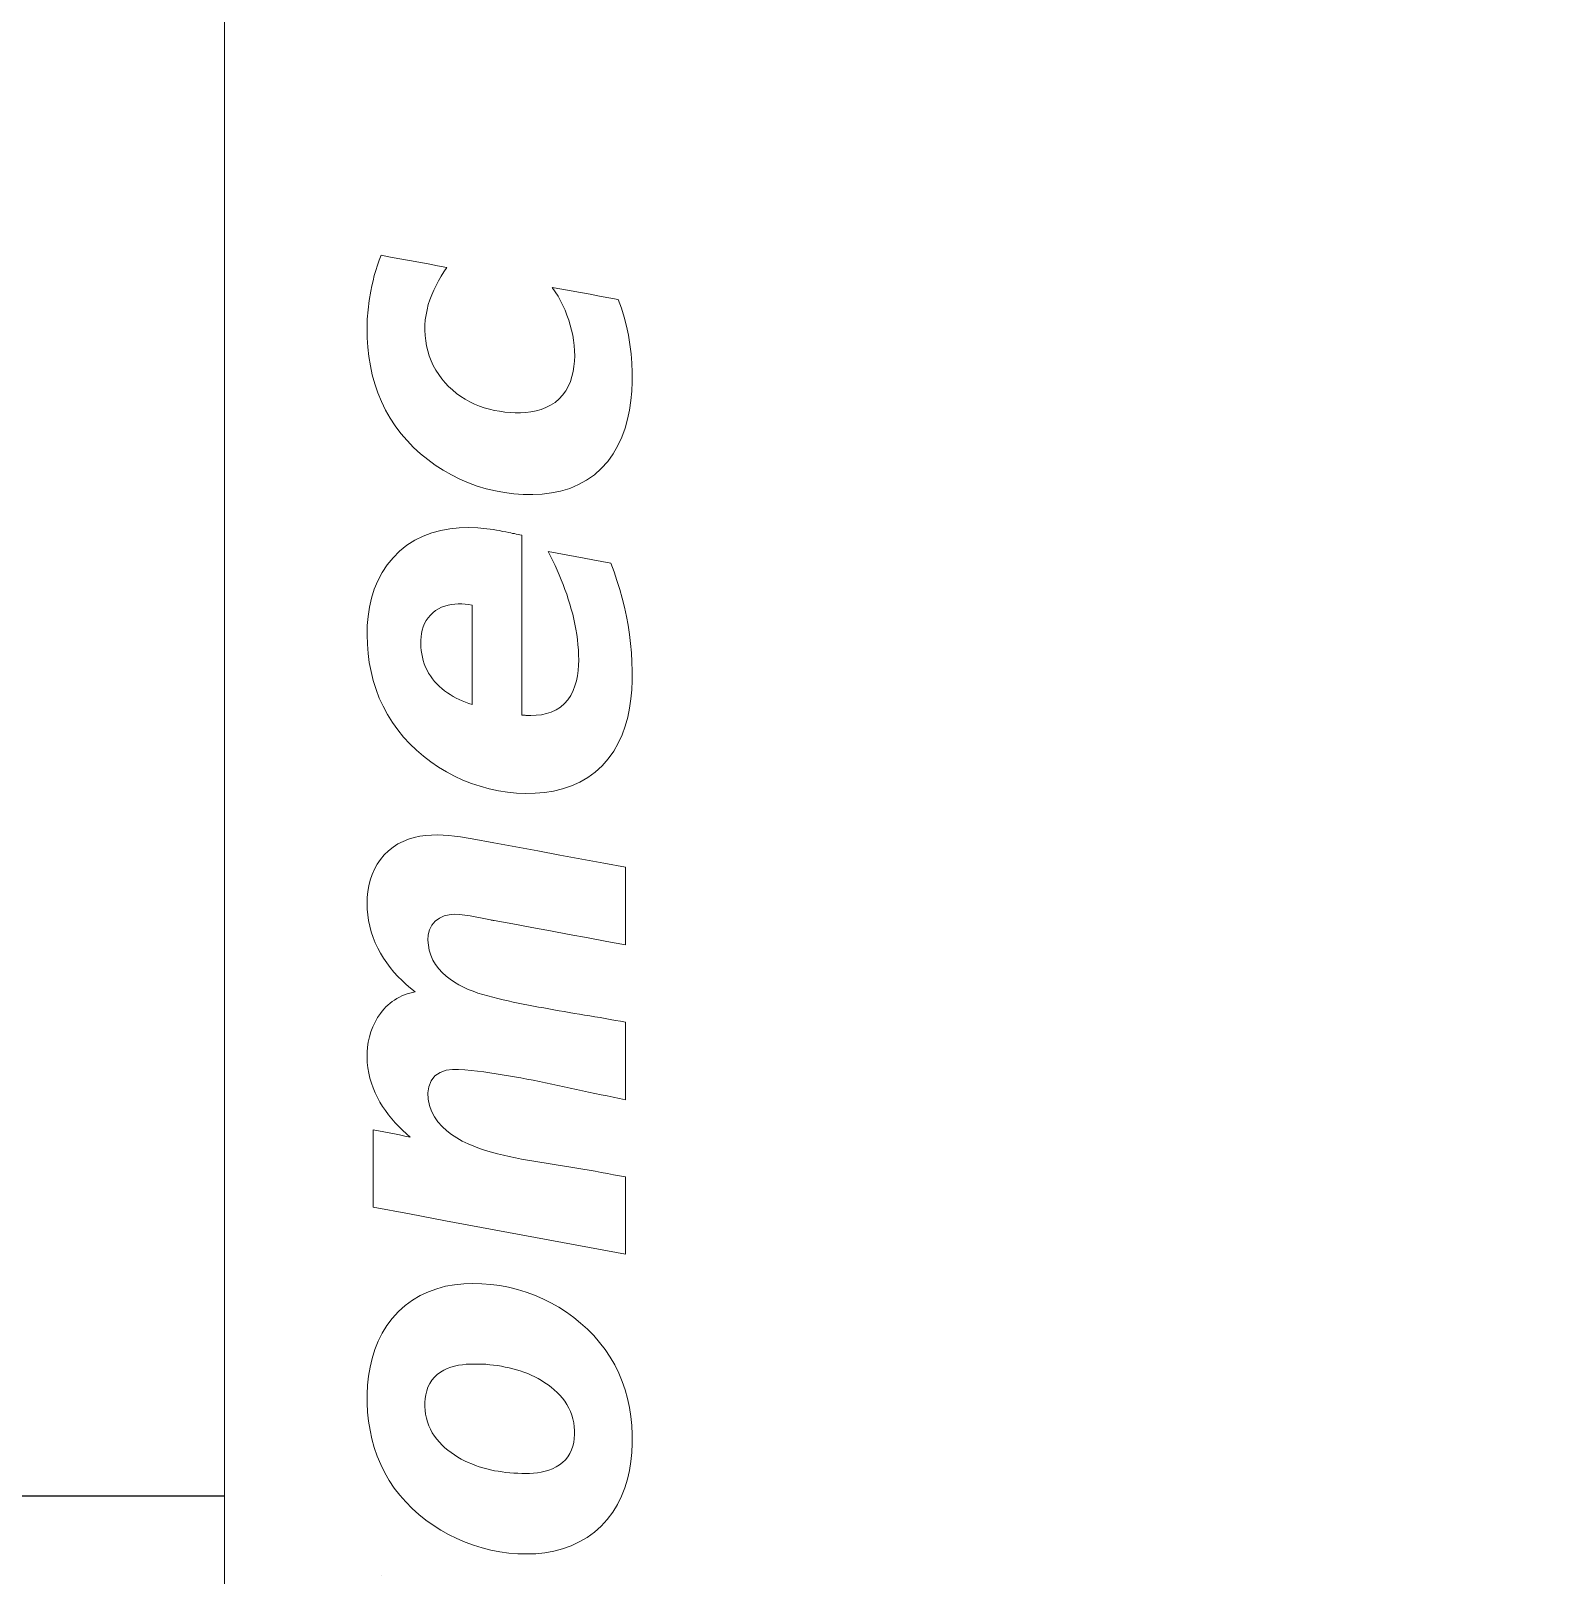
# Model space of a CAD drawing. Header units: millimetres. Extents: x 37984 to 70752, y 14140 to 37584.
# Drawn here: x 39471.76 to 39482.39, y 35696.35 to 35707.19 of the extents above; entities that cross this region are included whole.
import ezdxf

# ---------------------------------------------------------------- set-up
doc = ezdxf.new("R2010")
doc.units = ezdxf.units.MM
doc.set_wipeout_variables(frame=1)
doc.layers.add('000-PI-Oprema', color=30, linetype='Continuous', lineweight=5)
doc.layers.add('004-PI-DIN Šina', color=3, linetype='Continuous')

# ---------------------------------------------------------------- blocks, each defined once
blk = doc.blocks.new('*U853')
at = {"layer": '004-PI-DIN Šina'}
blk.add_lwpolyline([(0, -12.5), (410, -12.5)], dxfattribs=at)
blk = doc.blocks.new('I35_48290130')
blk.add_wipeout([(47167.586, 36656.002), (47185.386, 36656.002), (47185.386, 36566.502), (47167.586, 36566.502)]).dxf.layer = '000-PI-Oprema'
at = {"layer": '000-PI-Oprema'}
for p, q in [((47167.586, 36589.864), (47167.586, 36632.639)), ((47168.672, 36607.427), (47168.685, 36607.462)), ((47168.685, 36607.462), (47168.751, 36607.45)), ((47168.685, 36607.462), (47168.685, 36607.462)), ((47168.751, 36607.45), (47168.817, 36607.438)), ((47168.817, 36607.438), (47168.883, 36607.425)), ((47168.637, 36607.32), (47168.648, 36607.356)), ((47168.648, 36607.356), (47168.659, 36607.392)), ((47168.659, 36607.392), (47168.672, 36607.427)), ((47168.883, 36607.425), (47168.949, 36607.413)), ((47168.949, 36607.413), (47169.015, 36607.401)), ((47169.015, 36607.401), (47169.081, 36607.388)), ((47169.081, 36607.388), (47169.147, 36607.376)), ((47169.126, 36607.346), (47169.107, 36607.315)), ((47169.147, 36607.376), (47169.126, 36607.346)), ((47169.147, 36607.376), (47169.147, 36607.376)), ((47168.612, 36607.21), (47168.619, 36607.247)), ((47168.619, 36607.247), (47168.628, 36607.283)), ((47168.628, 36607.283), (47168.637, 36607.32)), ((47169.055, 36607.218), (47169.04, 36607.185)), ((47169.071, 36607.251), (47169.055, 36607.218)), ((47169.088, 36607.283), (47169.071, 36607.251)), ((47169.107, 36607.315), (47169.088, 36607.283)), ((47169.887, 36607.236), (47169.953, 36607.224)), ((47169.907, 36607.205), (47169.887, 36607.236)), ((47169.887, 36607.236), (47169.887, 36607.236)), ((47169.953, 36607.224), (47170.019, 36607.212)), ((47168.593, 36607.08), (47168.6, 36607.145)), ((47168.6, 36607.145), (47168.612, 36607.21)), ((47168.612, 36607.21), (47168.612, 36607.21)), ((47169.016, 36607.116), (47169.007, 36607.08)), ((47169.027, 36607.15), (47169.016, 36607.116)), ((47169.04, 36607.185), (47169.027, 36607.15)), ((47169.927, 36607.174), (47169.907, 36607.205)), ((47169.945, 36607.142), (47169.927, 36607.174)), ((47169.961, 36607.109), (47169.945, 36607.142)), ((47169.977, 36607.076), (47169.961, 36607.109)), ((47170.019, 36607.212), (47170.085, 36607.2)), ((47170.085, 36607.2), (47170.152, 36607.188)), ((47170.152, 36607.188), (47170.218, 36607.176)), ((47170.218, 36607.176), (47170.284, 36607.164)), ((47170.284, 36607.164), (47170.35, 36607.152)), ((47170.35, 36607.152), (47170.372, 36607.091)), ((47170.35, 36607.152), (47170.35, 36607.152)), ((47168.586, 36606.948), (47168.588, 36607.014)), ((47168.588, 36607.014), (47168.593, 36607.08)), ((47168.995, 36607.008), (47168.992, 36606.972)), ((47169, 36607.044), (47168.995, 36607.008)), ((47169.007, 36607.08), (47169, 36607.044)), ((47169.99, 36607.042), (47169.977, 36607.076)), ((47170.003, 36607.007), (47169.99, 36607.042)), ((47170.013, 36606.972), (47170.003, 36607.007)), ((47170.372, 36607.091), (47170.391, 36607.028)), ((47170.391, 36607.028), (47170.407, 36606.964)), ((47168.587, 36606.882), (47168.586, 36606.948)), ((47168.992, 36606.972), (47168.992, 36606.935)), ((47168.992, 36606.935), (47168.994, 36606.899)), ((47168.994, 36606.899), (47168.998, 36606.862)), ((47170.022, 36606.937), (47170.013, 36606.972)), ((47170.03, 36606.901), (47170.022, 36606.937)), ((47170.036, 36606.865), (47170.03, 36606.901)), ((47170.407, 36606.964), (47170.421, 36606.9)), ((47170.421, 36606.9), (47170.432, 36606.835)), ((47168.592, 36606.817), (47168.587, 36606.882)), ((47168.599, 36606.751), (47168.592, 36606.817)), ((47168.998, 36606.862), (47169.004, 36606.826)), ((47169.004, 36606.826), (47169.012, 36606.79)), ((47169.012, 36606.79), (47169.023, 36606.755)), ((47170.04, 36606.828), (47170.036, 36606.865)), ((47170.043, 36606.792), (47170.04, 36606.828)), ((47170.044, 36606.755), (47170.043, 36606.792)), ((47170.432, 36606.835), (47170.44, 36606.769)), ((47168.61, 36606.686), (47168.599, 36606.751)), ((47168.623, 36606.622), (47168.61, 36606.686)), ((47169.023, 36606.755), (47169.036, 36606.721)), ((47169.036, 36606.721), (47169.051, 36606.688)), ((47169.051, 36606.688), (47169.069, 36606.655)), ((47170.034, 36606.645), (47170.039, 36606.682)), ((47170.039, 36606.682), (47170.042, 36606.718)), ((47170.042, 36606.718), (47170.044, 36606.755)), ((47170.44, 36606.769), (47170.445, 36606.704)), ((47170.445, 36606.704), (47170.448, 36606.638)), ((47168.641, 36606.558), (47168.623, 36606.622)), ((47169.069, 36606.655), (47169.089, 36606.625)), ((47169.089, 36606.625), (47169.11, 36606.595)), ((47169.11, 36606.595), (47169.134, 36606.567)), ((47169.134, 36606.567), (47169.159, 36606.541)), ((47169.999, 36606.541), (47170.014, 36606.575)), ((47170.014, 36606.575), (47170.025, 36606.61)), ((47170.025, 36606.61), (47170.034, 36606.645)), ((47170.448, 36606.573), (47170.445, 36606.507)), ((47170.448, 36606.638), (47170.448, 36606.573)), ((47168.662, 36606.496), (47168.641, 36606.558)), ((47168.687, 36606.434), (47168.662, 36606.496)), ((47169.159, 36606.541), (47169.186, 36606.516)), ((47169.186, 36606.516), (47169.215, 36606.492)), ((47169.215, 36606.492), (47169.245, 36606.471)), ((47169.245, 36606.471), (47169.276, 36606.451)), ((47169.934, 36606.453), (47169.959, 36606.479)), ((47169.959, 36606.479), (47169.981, 36606.509)), ((47169.981, 36606.509), (47169.999, 36606.541)), ((47170.445, 36606.507), (47170.439, 36606.441)), ((47168.716, 36606.375), (47168.687, 36606.434)), ((47168.748, 36606.318), (47168.716, 36606.375)), ((47169.276, 36606.451), (47169.308, 36606.433)), ((47169.308, 36606.433), (47169.341, 36606.417)), ((47169.341, 36606.417), (47169.375, 36606.403)), ((47169.375, 36606.403), (47169.409, 36606.391)), ((47169.409, 36606.391), (47169.445, 36606.381)), ((47169.445, 36606.381), (47169.48, 36606.373)), ((47169.48, 36606.373), (47169.517, 36606.366)), ((47169.517, 36606.366), (47169.553, 36606.361)), ((47169.553, 36606.361), (47169.59, 36606.357)), ((47169.59, 36606.357), (47169.626, 36606.356)), ((47169.626, 36606.356), (47169.663, 36606.356)), ((47169.663, 36606.356), (47169.7, 36606.358)), ((47169.7, 36606.358), (47169.736, 36606.362)), ((47169.736, 36606.362), (47169.773, 36606.369)), ((47169.773, 36606.369), (47169.808, 36606.378)), ((47169.808, 36606.378), (47169.842, 36606.392)), ((47169.842, 36606.392), (47169.875, 36606.409)), ((47169.875, 36606.409), (47169.906, 36606.429)), ((47169.906, 36606.429), (47169.934, 36606.453)), ((47170.429, 36606.375), (47170.416, 36606.311)), ((47170.439, 36606.441), (47170.429, 36606.375)), ((47168.784, 36606.263), (47168.748, 36606.318)), ((47168.824, 36606.211), (47168.784, 36606.263)), ((47170.398, 36606.247), (47170.375, 36606.185)), ((47170.416, 36606.311), (47170.398, 36606.247)), ((47168.867, 36606.161), (47168.824, 36606.211)), ((47168.913, 36606.113), (47168.867, 36606.161)), ((47170.375, 36606.185), (47170.348, 36606.125)), ((47168.962, 36606.068), (47168.913, 36606.113)), ((47169.012, 36606.027), (47168.962, 36606.068)), ((47169.065, 36605.988), (47169.012, 36606.027)), ((47170.314, 36606.067), (47170.276, 36606.014)), ((47170.348, 36606.125), (47170.314, 36606.067)), ((47169.121, 36605.952), (47169.065, 36605.988)), ((47169.178, 36605.919), (47169.121, 36605.952)), ((47169.237, 36605.89), (47169.178, 36605.919)), ((47170.182, 36605.921), (47170.128, 36605.882)), ((47170.231, 36605.965), (47170.182, 36605.921)), ((47170.276, 36606.014), (47170.231, 36605.965)), ((47169.298, 36605.864), (47169.237, 36605.89)), ((47169.36, 36605.841), (47169.298, 36605.864)), ((47169.423, 36605.822), (47169.36, 36605.841)), ((47169.487, 36605.807), (47169.423, 36605.822)), ((47169.552, 36605.795), (47169.487, 36605.807)), ((47169.945, 36605.806), (47169.881, 36605.793)), ((47170.009, 36605.825), (47169.945, 36605.806)), ((47170.07, 36605.851), (47170.009, 36605.825)), ((47170.128, 36605.882), (47170.07, 36605.851)), ((47169.617, 36605.786), (47169.552, 36605.795)), ((47169.683, 36605.782), (47169.617, 36605.786)), ((47169.749, 36605.781), (47169.683, 36605.782)), ((47169.815, 36605.785), (47169.749, 36605.781)), ((47169.881, 36605.793), (47169.815, 36605.785)), ((47168.921, 36605.46), (47168.979, 36605.489)), ((47168.979, 36605.489), (47169.041, 36605.512)), ((47169.041, 36605.512), (47169.103, 36605.529)), ((47169.103, 36605.529), (47169.167, 36605.541)), ((47169.167, 36605.541), (47169.232, 36605.547)), ((47169.232, 36605.547), (47169.298, 36605.549)), ((47169.298, 36605.549), (47169.363, 36605.547)), ((47169.363, 36605.547), (47169.428, 36605.541)), ((47169.428, 36605.541), (47169.428, 36605.541)), ((47169.428, 36605.541), (47169.45, 36605.538)), ((47169.45, 36605.538), (47169.472, 36605.535)), ((47169.472, 36605.535), (47169.494, 36605.531)), ((47169.494, 36605.531), (47169.517, 36605.528)), ((47169.517, 36605.528), (47169.538, 36605.523)), ((47169.538, 36605.523), (47169.56, 36605.519)), ((47169.56, 36605.519), (47169.582, 36605.514)), ((47169.582, 36605.514), (47169.582, 36605.514)), ((47169.582, 36605.514), (47169.595, 36605.512)), ((47169.595, 36605.512), (47169.608, 36605.509)), ((47169.608, 36605.509), (47169.621, 36605.507)), ((47169.621, 36605.507), (47169.634, 36605.504)), ((47169.634, 36605.504), (47169.647, 36605.502)), ((47169.647, 36605.502), (47169.66, 36605.499)), ((47169.66, 36605.499), (47169.673, 36605.496)), ((47169.673, 36605.496), (47169.673, 36605.496)), ((47169.673, 36605.496), (47169.673, 36605.316)), ((47168.769, 36605.338), (47168.815, 36605.384)), ((47168.815, 36605.384), (47168.866, 36605.425)), ((47168.866, 36605.425), (47168.921, 36605.46)), ((47169.858, 36605.382), (47169.858, 36605.382)), ((47169.858, 36605.382), (47169.921, 36605.37)), ((47169.874, 36605.349), (47169.858, 36605.382)), ((47168.692, 36605.234), (47168.728, 36605.288)), ((47168.728, 36605.288), (47168.769, 36605.338)), ((47169.673, 36605.316), (47169.673, 36605.135)), ((47169.89, 36605.316), (47169.874, 36605.349)), ((47169.906, 36605.283), (47169.89, 36605.316)), ((47169.921, 36605.25), (47169.906, 36605.283)), ((47169.921, 36605.37), (47169.984, 36605.358)), ((47169.984, 36605.358), (47170.047, 36605.346)), ((47170.047, 36605.346), (47170.11, 36605.334)), ((47170.11, 36605.334), (47170.172, 36605.323)), ((47170.172, 36605.323), (47170.235, 36605.311)), ((47170.235, 36605.311), (47170.298, 36605.299)), ((47170.298, 36605.299), (47170.298, 36605.299)), ((47170.298, 36605.299), (47170.321, 36605.238)), ((47168.636, 36605.116), (47168.661, 36605.176)), ((47168.661, 36605.176), (47168.692, 36605.234)), ((47169.935, 36605.217), (47169.921, 36605.25)), ((47169.949, 36605.183), (47169.935, 36605.217)), ((47169.963, 36605.149), (47169.949, 36605.183)), ((47170.321, 36605.238), (47170.341, 36605.177)), ((47170.341, 36605.177), (47170.36, 36605.115)), ((47168.603, 36604.99), (47168.617, 36605.053)), ((47168.617, 36605.053), (47168.636, 36605.116)), ((47169.673, 36605.135), (47169.673, 36604.955)), ((47169.976, 36605.115), (47169.963, 36605.149)), ((47169.988, 36605.081), (47169.976, 36605.115)), ((47169.999, 36605.046), (47169.988, 36605.081)), ((47170.01, 36605.012), (47169.999, 36605.046)), ((47170.36, 36605.115), (47170.378, 36605.053)), ((47170.378, 36605.053), (47170.393, 36604.99)), ((47168.593, 36604.926), (47168.603, 36604.99)), ((47169.048, 36604.951), (47169.031, 36604.935)), ((47169.067, 36604.966), (47169.048, 36604.951)), ((47169.088, 36604.979), (47169.067, 36604.966)), ((47169.109, 36604.99), (47169.088, 36604.979)), ((47169.132, 36604.998), (47169.109, 36604.99)), ((47169.155, 36605.005), (47169.132, 36604.998)), ((47169.179, 36605.009), (47169.155, 36605.005)), ((47169.203, 36605.012), (47169.179, 36605.009)), ((47169.227, 36605.014), (47169.203, 36605.012)), ((47169.251, 36605.014), (47169.227, 36605.014)), ((47169.275, 36605.012), (47169.251, 36605.014)), ((47169.299, 36605.009), (47169.275, 36605.012)), ((47169.323, 36605.005), (47169.299, 36605.009)), ((47169.323, 36604.905), (47169.323, 36605.005)), ((47169.323, 36605.005), (47169.323, 36605.005)), ((47169.673, 36604.955), (47169.673, 36604.774)), ((47170.02, 36604.977), (47170.01, 36605.012)), ((47170.03, 36604.942), (47170.02, 36604.977)), ((47170.038, 36604.906), (47170.03, 36604.942)), ((47170.393, 36604.99), (47170.407, 36604.926)), ((47168.587, 36604.796), (47168.588, 36604.861)), ((47168.588, 36604.861), (47168.593, 36604.926)), ((47168.974, 36604.83), (47168.968, 36604.806)), ((47168.981, 36604.853), (47168.974, 36604.83)), ((47168.99, 36604.875), (47168.981, 36604.853)), ((47169.002, 36604.896), (47168.99, 36604.875)), ((47169.015, 36604.916), (47169.002, 36604.896)), ((47169.031, 36604.935), (47169.015, 36604.916)), ((47169.323, 36604.805), (47169.323, 36604.905)), ((47170.046, 36604.871), (47170.038, 36604.906)), ((47170.053, 36604.835), (47170.046, 36604.871)), ((47170.058, 36604.799), (47170.053, 36604.835)), ((47170.407, 36604.926), (47170.419, 36604.863)), ((47170.419, 36604.863), (47170.428, 36604.799)), ((47168.589, 36604.731), (47168.587, 36604.796)), ((47168.594, 36604.666), (47168.589, 36604.731)), ((47168.965, 36604.782), (47168.963, 36604.758)), ((47168.963, 36604.758), (47168.963, 36604.734)), ((47168.963, 36604.734), (47168.964, 36604.71)), ((47168.968, 36604.806), (47168.965, 36604.782)), ((47169.323, 36604.705), (47169.323, 36604.805)), ((47169.673, 36604.774), (47169.673, 36604.593)), ((47170.063, 36604.763), (47170.058, 36604.799)), ((47170.067, 36604.727), (47170.063, 36604.763)), ((47170.07, 36604.691), (47170.067, 36604.727)), ((47170.428, 36604.799), (47170.436, 36604.735)), ((47170.436, 36604.735), (47170.442, 36604.67)), ((47168.602, 36604.602), (47168.594, 36604.666)), ((47168.964, 36604.71), (47168.966, 36604.686)), ((47168.966, 36604.686), (47168.97, 36604.662)), ((47168.97, 36604.662), (47168.975, 36604.639)), ((47168.975, 36604.639), (47168.981, 36604.616)), ((47168.981, 36604.616), (47168.988, 36604.593)), ((47169.323, 36604.605), (47169.323, 36604.705)), ((47170.071, 36604.655), (47170.07, 36604.691)), ((47170.072, 36604.618), (47170.071, 36604.655)), ((47170.071, 36604.582), (47170.072, 36604.618)), ((47170.442, 36604.67), (47170.446, 36604.606)), ((47168.614, 36604.538), (47168.602, 36604.602)), ((47168.63, 36604.475), (47168.614, 36604.538)), ((47168.988, 36604.593), (47168.997, 36604.57)), ((47168.997, 36604.57), (47169.007, 36604.548)), ((47169.007, 36604.548), (47169.018, 36604.527)), ((47169.018, 36604.527), (47169.031, 36604.507)), ((47169.031, 36604.507), (47169.045, 36604.488)), ((47169.323, 36604.506), (47169.323, 36604.605)), ((47169.323, 36604.406), (47169.323, 36604.506)), ((47169.673, 36604.593), (47169.673, 36604.413)), ((47170.056, 36604.473), (47170.063, 36604.509)), ((47170.063, 36604.509), (47170.068, 36604.545)), ((47170.068, 36604.545), (47170.071, 36604.582)), ((47170.446, 36604.606), (47170.448, 36604.54)), ((47170.448, 36604.54), (47170.448, 36604.475)), ((47168.649, 36604.413), (47168.63, 36604.475)), ((47168.672, 36604.352), (47168.649, 36604.413)), ((47169.045, 36604.488), (47169.06, 36604.469)), ((47169.06, 36604.469), (47169.076, 36604.451)), ((47169.076, 36604.451), (47169.094, 36604.434)), ((47169.094, 36604.434), (47169.112, 36604.418)), ((47169.112, 36604.418), (47169.13, 36604.403)), ((47169.13, 36604.403), (47169.15, 36604.389)), ((47169.323, 36604.306), (47169.323, 36604.406)), ((47169.673, 36604.413), (47169.673, 36604.232)), ((47170.017, 36604.371), (47170.033, 36604.404)), ((47170.033, 36604.404), (47170.046, 36604.438)), ((47170.046, 36604.438), (47170.056, 36604.473)), ((47170.445, 36604.41), (47170.439, 36604.346)), ((47170.448, 36604.475), (47170.445, 36604.41)), ((47168.699, 36604.294), (47168.672, 36604.352)), ((47168.73, 36604.236), (47168.699, 36604.294)), ((47169.15, 36604.389), (47169.17, 36604.376)), ((47169.17, 36604.376), (47169.191, 36604.364)), ((47169.191, 36604.364), (47169.212, 36604.352)), ((47169.212, 36604.352), (47169.233, 36604.342)), ((47169.233, 36604.342), (47169.255, 36604.332)), ((47169.255, 36604.332), (47169.277, 36604.322)), ((47169.277, 36604.322), (47169.3, 36604.314)), ((47169.3, 36604.314), (47169.323, 36604.306)), ((47169.323, 36604.306), (47169.323, 36604.306)), ((47169.914, 36604.27), (47169.945, 36604.289)), ((47169.945, 36604.289), (47169.972, 36604.313)), ((47169.972, 36604.313), (47169.997, 36604.34)), ((47169.997, 36604.34), (47170.017, 36604.371)), ((47170.439, 36604.346), (47170.43, 36604.281)), ((47168.764, 36604.181), (47168.73, 36604.236)), ((47168.802, 36604.128), (47168.764, 36604.181)), ((47169.673, 36604.232), (47169.673, 36604.232)), ((47169.673, 36604.232), (47169.677, 36604.232)), ((47169.677, 36604.232), (47169.681, 36604.232)), ((47169.681, 36604.232), (47169.685, 36604.232)), ((47169.685, 36604.232), (47169.689, 36604.231)), ((47169.689, 36604.231), (47169.693, 36604.231)), ((47169.693, 36604.231), (47169.697, 36604.231)), ((47169.697, 36604.231), (47169.701, 36604.23)), ((47169.701, 36604.23), (47169.701, 36604.23)), ((47169.701, 36604.23), (47169.737, 36604.229)), ((47169.737, 36604.229), (47169.774, 36604.231)), ((47169.774, 36604.231), (47169.81, 36604.235)), ((47169.81, 36604.235), (47169.845, 36604.243)), ((47169.845, 36604.243), (47169.88, 36604.254)), ((47169.88, 36604.254), (47169.914, 36604.27)), ((47170.417, 36604.218), (47170.399, 36604.155)), ((47170.43, 36604.281), (47170.417, 36604.218)), ((47168.843, 36604.078), (47168.802, 36604.128)), ((47168.886, 36604.031), (47168.843, 36604.078)), ((47170.377, 36604.094), (47170.35, 36604.035)), ((47170.399, 36604.155), (47170.377, 36604.094)), ((47168.933, 36603.986), (47168.886, 36604.031)), ((47168.982, 36603.943), (47168.933, 36603.986)), ((47170.318, 36603.978), (47170.28, 36603.925)), ((47170.35, 36604.035), (47170.318, 36603.978)), ((47169.034, 36603.904), (47168.982, 36603.943)), ((47169.087, 36603.867), (47169.034, 36603.904)), ((47169.143, 36603.834), (47169.087, 36603.867)), ((47170.237, 36603.876), (47170.189, 36603.832)), ((47170.28, 36603.925), (47170.237, 36603.876)), ((47169.2, 36603.803), (47169.143, 36603.834)), ((47169.259, 36603.776), (47169.2, 36603.803)), ((47169.32, 36603.752), (47169.259, 36603.776)), ((47169.381, 36603.732), (47169.32, 36603.752)), ((47170.08, 36603.761), (47170.021, 36603.735)), ((47170.137, 36603.794), (47170.08, 36603.761)), ((47170.189, 36603.832), (47170.137, 36603.794)), ((47169.444, 36603.715), (47169.381, 36603.732)), ((47169.508, 36603.701), (47169.444, 36603.715)), ((47169.572, 36603.691), (47169.508, 36603.701)), ((47169.636, 36603.685), (47169.572, 36603.691)), ((47169.701, 36603.682), (47169.636, 36603.685)), ((47169.767, 36603.684), (47169.701, 36603.682)), ((47169.831, 36603.689), (47169.767, 36603.684)), ((47169.895, 36603.699), (47169.831, 36603.689)), ((47169.959, 36603.714), (47169.895, 36603.699)), ((47170.021, 36603.735), (47169.959, 36603.714)), ((47168.769, 36603.304), (47168.803, 36603.327)), ((47168.803, 36603.327), (47168.84, 36603.345)), ((47168.84, 36603.345), (47168.878, 36603.361)), ((47168.878, 36603.361), (47168.917, 36603.372)), ((47168.917, 36603.372), (47168.957, 36603.381)), ((47168.957, 36603.381), (47168.998, 36603.387)), ((47168.998, 36603.387), (47169.038, 36603.39)), ((47169.038, 36603.39), (47169.079, 36603.391)), ((47169.079, 36603.391), (47169.12, 36603.39)), ((47169.12, 36603.39), (47169.161, 36603.387)), ((47169.161, 36603.387), (47169.201, 36603.383)), ((47169.201, 36603.383), (47169.242, 36603.377)), ((47169.242, 36603.377), (47169.282, 36603.371)), ((47169.282, 36603.371), (47169.323, 36603.364)), ((47169.323, 36603.364), (47169.477, 36603.335)), ((47169.323, 36603.364), (47169.323, 36603.364)), ((47169.477, 36603.335), (47169.631, 36603.307)), ((47168.658, 36603.185), (47168.681, 36603.219)), ((47168.681, 36603.219), (47168.707, 36603.25)), ((47168.707, 36603.25), (47168.736, 36603.279)), ((47168.736, 36603.279), (47168.769, 36603.304)), ((47169.631, 36603.307), (47169.785, 36603.278)), ((47169.785, 36603.278), (47169.94, 36603.249)), ((47169.94, 36603.249), (47170.094, 36603.221)), ((47170.094, 36603.221), (47170.248, 36603.192)), ((47168.609, 36603.073), (47168.622, 36603.112)), ((47168.622, 36603.112), (47168.638, 36603.149)), ((47168.638, 36603.149), (47168.658, 36603.185)), ((47170.248, 36603.192), (47170.402, 36603.164)), ((47170.402, 36603.164), (47170.402, 36603.086)), ((47170.402, 36603.164), (47170.402, 36603.164)), ((47168.588, 36602.952), (47168.592, 36602.993)), ((47168.592, 36602.993), (47168.599, 36603.033)), ((47168.599, 36603.033), (47168.609, 36603.073)), ((47170.402, 36603.086), (47170.402, 36603.008)), ((47170.402, 36603.008), (47170.402, 36602.93)), ((47168.587, 36602.911), (47168.588, 36602.952)), ((47168.588, 36602.87), (47168.587, 36602.911)), ((47170.402, 36602.93), (47170.402, 36602.852)), ((47168.591, 36602.829), (47168.588, 36602.87)), ((47168.597, 36602.789), (47168.591, 36602.829)), ((47168.605, 36602.749), (47168.597, 36602.789)), ((47169.064, 36602.785), (47169.041, 36602.757)), ((47169.094, 36602.807), (47169.064, 36602.785)), ((47169.127, 36602.822), (47169.094, 36602.807)), ((47169.163, 36602.83), (47169.127, 36602.822)), ((47169.2, 36602.833), (47169.163, 36602.83)), ((47169.236, 36602.831), (47169.2, 36602.833)), ((47169.273, 36602.827), (47169.236, 36602.831)), ((47169.309, 36602.822), (47169.273, 36602.827)), ((47169.346, 36602.815), (47169.309, 36602.822)), ((47169.382, 36602.808), (47169.346, 36602.815)), ((47169.418, 36602.801), (47169.382, 36602.808)), ((47169.454, 36602.794), (47169.418, 36602.801)), ((47169.458, 36602.793), (47169.454, 36602.794)), ((47169.454, 36602.794), (47169.454, 36602.794)), ((47169.461, 36602.792), (47169.458, 36602.793)), ((47169.464, 36602.792), (47169.461, 36602.792)), ((47169.468, 36602.791), (47169.464, 36602.792)), ((47169.471, 36602.79), (47169.468, 36602.791)), ((47169.474, 36602.79), (47169.471, 36602.79)), ((47169.478, 36602.789), (47169.474, 36602.79)), ((47169.61, 36602.765), (47169.478, 36602.789)), ((47169.478, 36602.789), (47169.478, 36602.789)), ((47170.402, 36602.852), (47170.402, 36602.774)), ((47170.402, 36602.774), (47170.402, 36602.696)), ((47168.616, 36602.709), (47168.605, 36602.749)), ((47168.629, 36602.671), (47168.616, 36602.709)), ((47168.644, 36602.633), (47168.629, 36602.671)), ((47169.016, 36602.689), (47169.014, 36602.652)), ((47169.025, 36602.724), (47169.016, 36602.689)), ((47169.041, 36602.757), (47169.025, 36602.724)), ((47169.742, 36602.74), (47169.61, 36602.765)), ((47169.874, 36602.716), (47169.742, 36602.74)), ((47170.006, 36602.692), (47169.874, 36602.716)), ((47170.138, 36602.667), (47170.006, 36602.692)), ((47170.27, 36602.643), (47170.138, 36602.667)), ((47170.402, 36602.696), (47170.402, 36602.619)), ((47168.661, 36602.596), (47168.644, 36602.633)), ((47168.681, 36602.56), (47168.661, 36602.596)), ((47168.702, 36602.525), (47168.681, 36602.56)), ((47169.014, 36602.652), (47169.017, 36602.616)), ((47169.017, 36602.616), (47169.023, 36602.58)), ((47169.023, 36602.58), (47169.034, 36602.545)), ((47170.402, 36602.619), (47170.27, 36602.643)), ((47170.402, 36602.619), (47170.402, 36602.619)), ((47168.725, 36602.491), (47168.702, 36602.525)), ((47168.749, 36602.459), (47168.725, 36602.491)), ((47168.775, 36602.427), (47168.749, 36602.459)), ((47169.034, 36602.545), (47169.048, 36602.511)), ((47169.048, 36602.511), (47169.067, 36602.48)), ((47169.067, 36602.48), (47169.089, 36602.45)), ((47169.089, 36602.45), (47169.114, 36602.424)), ((47168.803, 36602.397), (47168.775, 36602.427)), ((47168.832, 36602.368), (47168.803, 36602.397)), ((47168.861, 36602.34), (47168.832, 36602.368)), ((47168.892, 36602.314), (47168.861, 36602.34)), ((47169.114, 36602.424), (47169.141, 36602.399)), ((47169.141, 36602.399), (47169.17, 36602.377)), ((47169.17, 36602.377), (47169.2, 36602.356)), ((47169.2, 36602.356), (47169.231, 36602.338)), ((47169.231, 36602.338), (47169.263, 36602.321)), ((47168.763, 36602.22), (47168.779, 36602.231)), ((47168.779, 36602.231), (47168.796, 36602.242)), ((47168.796, 36602.242), (47168.813, 36602.251)), ((47168.813, 36602.251), (47168.83, 36602.26)), ((47168.83, 36602.26), (47168.848, 36602.267)), ((47168.848, 36602.267), (47168.867, 36602.274)), ((47168.867, 36602.274), (47168.886, 36602.28)), ((47168.886, 36602.28), (47168.905, 36602.284)), ((47168.924, 36602.288), (47168.892, 36602.314)), ((47168.905, 36602.284), (47168.924, 36602.288)), ((47168.924, 36602.288), (47168.924, 36602.288)), ((47169.263, 36602.321), (47169.297, 36602.306)), ((47169.297, 36602.306), (47169.33, 36602.293)), ((47169.33, 36602.293), (47169.365, 36602.28)), ((47169.365, 36602.28), (47169.4, 36602.269)), ((47169.4, 36602.269), (47169.435, 36602.26)), ((47169.435, 36602.26), (47169.47, 36602.251)), ((47169.47, 36602.251), (47169.505, 36602.242)), ((47169.505, 36602.242), (47169.541, 36602.233)), ((47169.541, 36602.233), (47169.576, 36602.225)), ((47168.66, 36602.107), (47168.681, 36602.137)), ((47168.681, 36602.137), (47168.693, 36602.153)), ((47168.681, 36602.137), (47168.681, 36602.137)), ((47168.693, 36602.153), (47168.706, 36602.168)), ((47168.706, 36602.168), (47168.719, 36602.182)), ((47168.719, 36602.182), (47168.733, 36602.195)), ((47168.733, 36602.195), (47168.748, 36602.208)), ((47168.748, 36602.208), (47168.763, 36602.22)), ((47169.576, 36602.225), (47169.612, 36602.217)), ((47169.612, 36602.217), (47169.648, 36602.21)), ((47169.648, 36602.21), (47169.683, 36602.202)), ((47169.683, 36602.202), (47169.719, 36602.195)), ((47169.719, 36602.195), (47169.755, 36602.188)), ((47169.755, 36602.188), (47169.791, 36602.181)), ((47169.791, 36602.181), (47169.827, 36602.175)), ((47169.827, 36602.175), (47169.862, 36602.168)), ((47169.862, 36602.168), (47169.898, 36602.162)), ((47169.898, 36602.162), (47169.934, 36602.156)), ((47169.934, 36602.156), (47169.97, 36602.15)), ((47169.97, 36602.15), (47170.006, 36602.143)), ((47170.006, 36602.143), (47170.042, 36602.137)), ((47170.042, 36602.137), (47170.078, 36602.131)), ((47170.078, 36602.131), (47170.114, 36602.125)), ((47170.114, 36602.125), (47170.15, 36602.119)), ((47170.15, 36602.119), (47170.186, 36602.113)), ((47168.613, 36602.007), (47168.626, 36602.042)), ((47168.626, 36602.042), (47168.642, 36602.075)), ((47168.642, 36602.075), (47168.66, 36602.107)), ((47170.186, 36602.113), (47170.222, 36602.107)), ((47170.222, 36602.107), (47170.258, 36602.101)), ((47170.258, 36602.101), (47170.294, 36602.095)), ((47170.294, 36602.095), (47170.33, 36602.088)), ((47170.33, 36602.088), (47170.366, 36602.082)), ((47170.366, 36602.082), (47170.402, 36602.075)), ((47170.402, 36602.075), (47170.402, 36601.998)), ((47170.402, 36602.075), (47170.402, 36602.075)), ((47168.587, 36601.864), (47168.59, 36601.9)), ((47168.59, 36601.9), (47168.595, 36601.936)), ((47168.595, 36601.936), (47168.603, 36601.972)), ((47168.603, 36601.972), (47168.613, 36602.007)), ((47170.402, 36601.998), (47170.402, 36601.92)), ((47170.402, 36601.92), (47170.402, 36601.842)), ((47168.587, 36601.827), (47168.587, 36601.864)), ((47168.588, 36601.791), (47168.587, 36601.827)), ((47170.402, 36601.842), (47170.402, 36601.764)), ((47168.592, 36601.754), (47168.588, 36601.791)), ((47168.598, 36601.718), (47168.592, 36601.754)), ((47168.606, 36601.683), (47168.598, 36601.718)), ((47169.063, 36601.698), (47169.036, 36601.663)), ((47169.099, 36601.723), (47169.063, 36601.698)), ((47169.141, 36601.738), (47169.099, 36601.723)), ((47169.185, 36601.744), (47169.141, 36601.738)), ((47169.229, 36601.744), (47169.185, 36601.744)), ((47169.273, 36601.74), (47169.229, 36601.744)), ((47169.317, 36601.736), (47169.273, 36601.74)), ((47169.361, 36601.731), (47169.317, 36601.736)), ((47169.405, 36601.726), (47169.361, 36601.731)), ((47169.448, 36601.72), (47169.405, 36601.726)), ((47169.492, 36601.713), (47169.448, 36601.72)), ((47169.535, 36601.706), (47169.492, 36601.713)), ((47169.579, 36601.699), (47169.535, 36601.706)), ((47169.622, 36601.692), (47169.579, 36601.699)), ((47169.666, 36601.684), (47169.622, 36601.692)), ((47169.709, 36601.675), (47169.666, 36601.684)), ((47170.402, 36601.764), (47170.402, 36601.686)), ((47170.402, 36601.686), (47170.402, 36601.609)), ((47168.617, 36601.648), (47168.606, 36601.683)), ((47168.629, 36601.613), (47168.617, 36601.648)), ((47168.643, 36601.579), (47168.629, 36601.613)), ((47168.659, 36601.546), (47168.643, 36601.579)), ((47169.02, 36601.622), (47169.014, 36601.579)), ((47169.014, 36601.579), (47169.016, 36601.535)), ((47169.036, 36601.663), (47169.02, 36601.622)), ((47169.753, 36601.667), (47169.709, 36601.675)), ((47169.796, 36601.658), (47169.753, 36601.667)), ((47169.839, 36601.649), (47169.796, 36601.658)), ((47169.883, 36601.64), (47169.839, 36601.649)), ((47169.926, 36601.631), (47169.883, 36601.64)), ((47169.969, 36601.621), (47169.926, 36601.631)), ((47170.012, 36601.612), (47169.969, 36601.621)), ((47170.056, 36601.603), (47170.012, 36601.612)), ((47170.099, 36601.593), (47170.056, 36601.603)), ((47170.142, 36601.584), (47170.099, 36601.593)), ((47170.186, 36601.575), (47170.142, 36601.584)), ((47170.229, 36601.565), (47170.186, 36601.575)), ((47170.402, 36601.609), (47170.402, 36601.531)), ((47168.676, 36601.514), (47168.659, 36601.546)), ((47168.695, 36601.484), (47168.676, 36601.514)), ((47168.715, 36601.454), (47168.695, 36601.484)), ((47169.016, 36601.535), (47169.024, 36601.491)), ((47169.024, 36601.491), (47169.038, 36601.45)), ((47170.272, 36601.557), (47170.229, 36601.565)), ((47170.315, 36601.548), (47170.272, 36601.557)), ((47170.359, 36601.539), (47170.315, 36601.548)), ((47170.402, 36601.531), (47170.359, 36601.539)), ((47170.402, 36601.531), (47170.402, 36601.531)), ((47168.737, 36601.424), (47168.715, 36601.454)), ((47168.76, 36601.396), (47168.737, 36601.424)), ((47168.784, 36601.369), (47168.76, 36601.396)), ((47168.809, 36601.342), (47168.784, 36601.369)), ((47169.038, 36601.45), (47169.059, 36601.411)), ((47169.059, 36601.411), (47169.084, 36601.375)), ((47169.084, 36601.375), (47169.113, 36601.342)), ((47168.63, 36601.318), (47168.667, 36601.311)), ((47168.63, 36601.241), (47168.63, 36601.318)), ((47168.63, 36601.318), (47168.63, 36601.318)), ((47168.667, 36601.311), (47168.704, 36601.304)), ((47168.704, 36601.304), (47168.741, 36601.297)), ((47168.741, 36601.297), (47168.778, 36601.29)), ((47168.778, 36601.29), (47168.815, 36601.283)), ((47168.835, 36601.317), (47168.809, 36601.342)), ((47168.815, 36601.283), (47168.852, 36601.275)), ((47168.862, 36601.292), (47168.835, 36601.317)), ((47168.852, 36601.275), (47168.889, 36601.268)), ((47168.889, 36601.268), (47168.862, 36601.292)), ((47168.889, 36601.268), (47168.889, 36601.268)), ((47169.113, 36601.342), (47169.146, 36601.312)), ((47169.146, 36601.312), (47169.18, 36601.286)), ((47169.18, 36601.286), (47169.217, 36601.262)), ((47169.217, 36601.262), (47169.255, 36601.24)), ((47168.63, 36601.163), (47168.63, 36601.241)), ((47168.63, 36601.085), (47168.63, 36601.163)), ((47169.255, 36601.24), (47169.295, 36601.221)), ((47169.295, 36601.221), (47169.335, 36601.204)), ((47169.335, 36601.204), (47169.376, 36601.189)), ((47169.376, 36601.189), (47169.417, 36601.175)), ((47169.417, 36601.175), (47169.459, 36601.163)), ((47169.459, 36601.163), (47169.501, 36601.151)), ((47169.501, 36601.151), (47169.543, 36601.141)), ((47169.543, 36601.141), (47169.585, 36601.131)), ((47168.63, 36601.008), (47168.63, 36601.085)), ((47169.585, 36601.131), (47169.628, 36601.122)), ((47169.628, 36601.122), (47169.67, 36601.113)), ((47169.67, 36601.113), (47169.713, 36601.105)), ((47169.713, 36601.105), (47169.756, 36601.098)), ((47169.756, 36601.098), (47169.8, 36601.091)), ((47169.8, 36601.091), (47169.843, 36601.084)), ((47169.843, 36601.084), (47169.886, 36601.077)), ((47169.886, 36601.077), (47169.929, 36601.071)), ((47169.929, 36601.071), (47169.973, 36601.064)), ((47169.973, 36601.064), (47170.016, 36601.057)), ((47170.016, 36601.057), (47170.059, 36601.051)), ((47170.059, 36601.051), (47170.102, 36601.043)), ((47170.102, 36601.043), (47170.145, 36601.036)), ((47170.145, 36601.036), (47170.188, 36601.028)), ((47168.63, 36600.93), (47168.63, 36601.008)), ((47168.63, 36600.853), (47168.63, 36600.93)), ((47170.188, 36601.028), (47170.231, 36601.02)), ((47170.231, 36601.02), (47170.274, 36601.012)), ((47170.274, 36601.012), (47170.317, 36601.004)), ((47170.317, 36601.004), (47170.359, 36600.996)), ((47170.359, 36600.996), (47170.402, 36600.988)), ((47170.402, 36600.988), (47170.402, 36600.91)), ((47170.402, 36600.988), (47170.402, 36600.988)), ((47168.63, 36600.775), (47168.63, 36600.853)), ((47170.402, 36600.91), (47170.402, 36600.833)), ((47170.402, 36600.833), (47170.402, 36600.756)), ((47168.883, 36600.728), (47168.63, 36600.775)), ((47168.63, 36600.775), (47168.63, 36600.775)), ((47169.136, 36600.681), (47168.883, 36600.728)), ((47170.402, 36600.756), (47170.402, 36600.678)), ((47169.389, 36600.634), (47169.136, 36600.681)), ((47169.642, 36600.587), (47169.389, 36600.634)), ((47170.402, 36600.678), (47170.402, 36600.601)), ((47170.402, 36600.601), (47170.402, 36600.523)), ((47169.896, 36600.54), (47169.642, 36600.587)), ((47170.149, 36600.493), (47169.896, 36600.54)), ((47170.402, 36600.446), (47170.149, 36600.493)), ((47170.402, 36600.523), (47170.402, 36600.446)), ((47170.402, 36600.446), (47170.402, 36600.446)), ((47168.959, 36600.155), (47169.017, 36600.182)), ((47169.017, 36600.182), (47169.077, 36600.203)), ((47169.077, 36600.203), (47169.138, 36600.22)), ((47169.138, 36600.22), (47169.201, 36600.231)), ((47169.201, 36600.231), (47169.265, 36600.237)), ((47169.265, 36600.237), (47169.328, 36600.24)), ((47169.328, 36600.24), (47169.391, 36600.238)), ((47169.391, 36600.238), (47169.455, 36600.233)), ((47169.455, 36600.233), (47169.518, 36600.225)), ((47169.518, 36600.225), (47169.58, 36600.213)), ((47169.58, 36600.213), (47169.642, 36600.198)), ((47169.642, 36600.198), (47169.703, 36600.18)), ((47169.703, 36600.18), (47169.762, 36600.158)), ((47168.806, 36600.042), (47168.853, 36600.085)), ((47168.853, 36600.085), (47168.905, 36600.122)), ((47168.905, 36600.122), (47168.959, 36600.155)), ((47169.762, 36600.158), (47169.82, 36600.133)), ((47169.82, 36600.133), (47169.877, 36600.104)), ((47169.877, 36600.104), (47169.932, 36600.073)), ((47169.932, 36600.073), (47169.986, 36600.039)), ((47168.725, 36599.945), (47168.763, 36599.995)), ((47168.763, 36599.995), (47168.806, 36600.042)), ((47169.986, 36600.039), (47170.037, 36600.002)), ((47170.037, 36600.002), (47170.086, 36599.962)), ((47170.086, 36599.962), (47170.133, 36599.919)), ((47168.663, 36599.834), (47168.691, 36599.891)), ((47168.691, 36599.891), (47168.725, 36599.945)), ((47170.133, 36599.919), (47170.178, 36599.874)), ((47170.178, 36599.874), (47170.219, 36599.826)), ((47168.621, 36599.714), (47168.64, 36599.775)), ((47168.64, 36599.775), (47168.663, 36599.834)), ((47170.219, 36599.826), (47170.258, 36599.776)), ((47170.258, 36599.776), (47170.293, 36599.723)), ((47168.596, 36599.589), (47168.607, 36599.652)), ((47168.607, 36599.652), (47168.621, 36599.714)), ((47169.125, 36599.631), (47169.101, 36599.617)), ((47169.149, 36599.643), (47169.125, 36599.631)), ((47169.175, 36599.652), (47169.149, 36599.643)), ((47169.201, 36599.66), (47169.175, 36599.652)), ((47169.228, 36599.665), (47169.201, 36599.66)), ((47169.256, 36599.669), (47169.228, 36599.665)), ((47169.283, 36599.672), (47169.256, 36599.669)), ((47169.31, 36599.673), (47169.283, 36599.672)), ((47169.338, 36599.674), (47169.31, 36599.673)), ((47169.365, 36599.674), (47169.338, 36599.674)), ((47169.393, 36599.673), (47169.365, 36599.674)), ((47169.42, 36599.672), (47169.393, 36599.673)), ((47169.448, 36599.669), (47169.42, 36599.672)), ((47169.475, 36599.666), (47169.448, 36599.669)), ((47169.502, 36599.663), (47169.475, 36599.666)), ((47169.529, 36599.658), (47169.502, 36599.663)), ((47169.556, 36599.653), (47169.529, 36599.658)), ((47169.583, 36599.648), (47169.556, 36599.653)), ((47169.61, 36599.641), (47169.583, 36599.648)), ((47169.636, 36599.634), (47169.61, 36599.641)), ((47169.662, 36599.626), (47169.636, 36599.634)), ((47169.688, 36599.617), (47169.662, 36599.626)), ((47170.293, 36599.723), (47170.325, 36599.668)), ((47170.325, 36599.668), (47170.353, 36599.61)), ((47168.587, 36599.463), (47168.59, 36599.526)), ((47168.59, 36599.526), (47168.596, 36599.589)), ((47169.026, 36599.537), (47169.014, 36599.512)), ((47169.041, 36599.56), (47169.026, 36599.537)), ((47169.059, 36599.581), (47169.041, 36599.56)), ((47169.079, 36599.6), (47169.059, 36599.581)), ((47169.101, 36599.617), (47169.079, 36599.6)), ((47169.079, 36599.6), (47169.079, 36599.6)), ((47169.714, 36599.607), (47169.688, 36599.617)), ((47169.739, 36599.596), (47169.714, 36599.607)), ((47169.764, 36599.584), (47169.739, 36599.596)), ((47169.788, 36599.572), (47169.764, 36599.584)), ((47169.812, 36599.558), (47169.788, 36599.572)), ((47169.835, 36599.543), (47169.812, 36599.558)), ((47169.857, 36599.528), (47169.835, 36599.543)), ((47169.879, 36599.511), (47169.857, 36599.528)), ((47170.353, 36599.61), (47170.353, 36599.61)), ((47170.353, 36599.61), (47170.377, 36599.552)), ((47170.377, 36599.552), (47170.398, 36599.492)), ((47168.587, 36599.399), (47168.587, 36599.463)), ((47168.994, 36599.431), (47168.992, 36599.403)), ((47168.998, 36599.458), (47168.994, 36599.431)), ((47169.005, 36599.485), (47168.998, 36599.458)), ((47169.014, 36599.512), (47169.005, 36599.485)), ((47169.901, 36599.494), (47169.879, 36599.511)), ((47169.921, 36599.475), (47169.901, 36599.494)), ((47169.94, 36599.455), (47169.921, 36599.475)), ((47169.958, 36599.435), (47169.94, 36599.455)), ((47169.974, 36599.413), (47169.958, 36599.435)), ((47169.99, 36599.39), (47169.974, 36599.413)), ((47170.398, 36599.492), (47170.415, 36599.431)), ((47170.415, 36599.431), (47170.428, 36599.369)), ((47168.59, 36599.336), (47168.587, 36599.399)), ((47168.597, 36599.273), (47168.59, 36599.336)), ((47168.992, 36599.403), (47168.992, 36599.376)), ((47168.992, 36599.376), (47168.994, 36599.348)), ((47168.994, 36599.348), (47168.997, 36599.321)), ((47168.997, 36599.321), (47169.003, 36599.293)), ((47170.003, 36599.365), (47169.99, 36599.39)), ((47170.015, 36599.341), (47170.003, 36599.365)), ((47170.024, 36599.315), (47170.015, 36599.341)), ((47170.032, 36599.288), (47170.024, 36599.315)), ((47170.428, 36599.369), (47170.438, 36599.306)), ((47170.438, 36599.306), (47170.445, 36599.243)), ((47168.607, 36599.21), (47168.597, 36599.273)), ((47168.62, 36599.148), (47168.607, 36599.21)), ((47169.003, 36599.293), (47169.01, 36599.267)), ((47169.01, 36599.267), (47169.02, 36599.241)), ((47169.02, 36599.241), (47169.031, 36599.216)), ((47169.031, 36599.216), (47169.044, 36599.191)), ((47169.044, 36599.191), (47169.059, 36599.168)), ((47170.037, 36599.261), (47170.032, 36599.288)), ((47170.041, 36599.234), (47170.037, 36599.261)), ((47170.043, 36599.207), (47170.041, 36599.234)), ((47170.043, 36599.179), (47170.043, 36599.207)), ((47170.445, 36599.243), (47170.448, 36599.18)), ((47168.637, 36599.087), (47168.62, 36599.148)), ((47168.658, 36599.027), (47168.637, 36599.087)), ((47169.059, 36599.168), (47169.076, 36599.146)), ((47169.076, 36599.146), (47169.094, 36599.125)), ((47169.094, 36599.125), (47169.113, 36599.105)), ((47169.113, 36599.105), (47169.133, 36599.086)), ((47169.133, 36599.086), (47169.154, 36599.068)), ((47170.022, 36599.071), (47170.031, 36599.097)), ((47170.031, 36599.097), (47170.037, 36599.124)), ((47170.037, 36599.124), (47170.041, 36599.151)), ((47170.041, 36599.151), (47170.043, 36599.179)), ((47170.448, 36599.116), (47170.445, 36599.052)), ((47170.448, 36599.18), (47170.448, 36599.116)), ((47168.682, 36598.968), (47168.658, 36599.027)), ((47169.154, 36599.068), (47169.176, 36599.052)), ((47169.176, 36599.052), (47169.199, 36599.036)), ((47169.199, 36599.036), (47169.223, 36599.021)), ((47169.223, 36599.021), (47169.247, 36599.007)), ((47169.247, 36599.007), (47169.271, 36598.995)), ((47169.271, 36598.995), (47169.296, 36598.983)), ((47169.296, 36598.983), (47169.321, 36598.972)), ((47169.321, 36598.972), (47169.347, 36598.962)), ((47169.937, 36598.965), (47169.959, 36598.982)), ((47169.959, 36598.982), (47169.979, 36599.001)), ((47169.979, 36599.001), (47169.996, 36599.023)), ((47169.996, 36599.023), (47170.01, 36599.046)), ((47170.01, 36599.046), (47170.022, 36599.071)), ((47170.439, 36598.989), (47170.429, 36598.927)), ((47170.445, 36599.052), (47170.439, 36598.989)), ((47168.682, 36598.968), (47168.682, 36598.968)), ((47168.71, 36598.911), (47168.682, 36598.968)), ((47168.742, 36598.856), (47168.71, 36598.911)), ((47169.347, 36598.962), (47169.373, 36598.953)), ((47169.373, 36598.953), (47169.399, 36598.945)), ((47169.399, 36598.945), (47169.426, 36598.938)), ((47169.426, 36598.938), (47169.453, 36598.931)), ((47169.453, 36598.931), (47169.48, 36598.925)), ((47169.48, 36598.925), (47169.507, 36598.921)), ((47169.507, 36598.921), (47169.534, 36598.916)), ((47169.534, 36598.916), (47169.561, 36598.913)), ((47169.561, 36598.913), (47169.589, 36598.91)), ((47169.589, 36598.91), (47169.617, 36598.908)), ((47169.617, 36598.908), (47169.644, 36598.907)), ((47169.644, 36598.907), (47169.672, 36598.906)), ((47169.672, 36598.906), (47169.7, 36598.906)), ((47169.7, 36598.906), (47169.7, 36598.906)), ((47169.7, 36598.906), (47169.727, 36598.906)), ((47169.727, 36598.906), (47169.755, 36598.908)), ((47169.755, 36598.908), (47169.782, 36598.911)), ((47169.782, 36598.911), (47169.809, 36598.915)), ((47169.809, 36598.915), (47169.836, 36598.921)), ((47169.836, 36598.921), (47169.863, 36598.929)), ((47169.863, 36598.929), (47169.888, 36598.938)), ((47169.888, 36598.938), (47169.913, 36598.951)), ((47169.913, 36598.951), (47169.937, 36598.965)), ((47170.415, 36598.865), (47170.396, 36598.804)), ((47170.429, 36598.927), (47170.415, 36598.865)), ((47168.777, 36598.803), (47168.742, 36598.856)), ((47168.816, 36598.753), (47168.777, 36598.803)), ((47170.396, 36598.804), (47170.373, 36598.745)), ((47168.858, 36598.705), (47168.816, 36598.753)), ((47168.902, 36598.66), (47168.858, 36598.705)), ((47168.949, 36598.618), (47168.902, 36598.66)), ((47170.344, 36598.688), (47170.311, 36598.634)), ((47170.373, 36598.745), (47170.344, 36598.688)), ((47168.998, 36598.578), (47168.949, 36598.618)), ((47169.05, 36598.542), (47168.998, 36598.578)), ((47169.103, 36598.507), (47169.05, 36598.542)), ((47170.272, 36598.583), (47170.229, 36598.536)), ((47170.311, 36598.634), (47170.272, 36598.583)), ((47169.159, 36598.476), (47169.103, 36598.507)), ((47169.216, 36598.448), (47169.159, 36598.476)), ((47169.274, 36598.423), (47169.216, 36598.448)), ((47170.131, 36598.456), (47170.076, 36598.424)), ((47170.182, 36598.494), (47170.131, 36598.456)), ((47170.229, 36598.536), (47170.182, 36598.494)), ((47169.333, 36598.401), (47169.274, 36598.423)), ((47169.394, 36598.382), (47169.333, 36598.401)), ((47169.455, 36598.367), (47169.394, 36598.382)), ((47169.518, 36598.355), (47169.455, 36598.367)), ((47169.581, 36598.346), (47169.518, 36598.355)), ((47169.644, 36598.341), (47169.581, 36598.346)), ((47169.707, 36598.34), (47169.644, 36598.341)), ((47169.771, 36598.342), (47169.707, 36598.34)), ((47169.834, 36598.349), (47169.771, 36598.342)), ((47169.897, 36598.36), (47169.834, 36598.349)), ((47169.959, 36598.376), (47169.897, 36598.36)), ((47170.019, 36598.397), (47169.959, 36598.376)), ((47170.076, 36598.424), (47170.019, 36598.397)), ((47168.685, 36598.192), (47168.685, 36598.192))]:
    blk.add_line(p, q, dxfattribs=at)

msp = doc.modelspace()

# ---------------------------------------------------------------- block references
msp.add_blockref('*U853', (39303.172, 35709.404))

# ---------------------------------------------------------------- next in the draw order: block references
at = {"layer": '000-PI-Oprema'}
msp.add_blockref('I35_48290130', (-7694.465, -901.845), dxfattribs=at)

doc.saveas('drawing.dxf')
